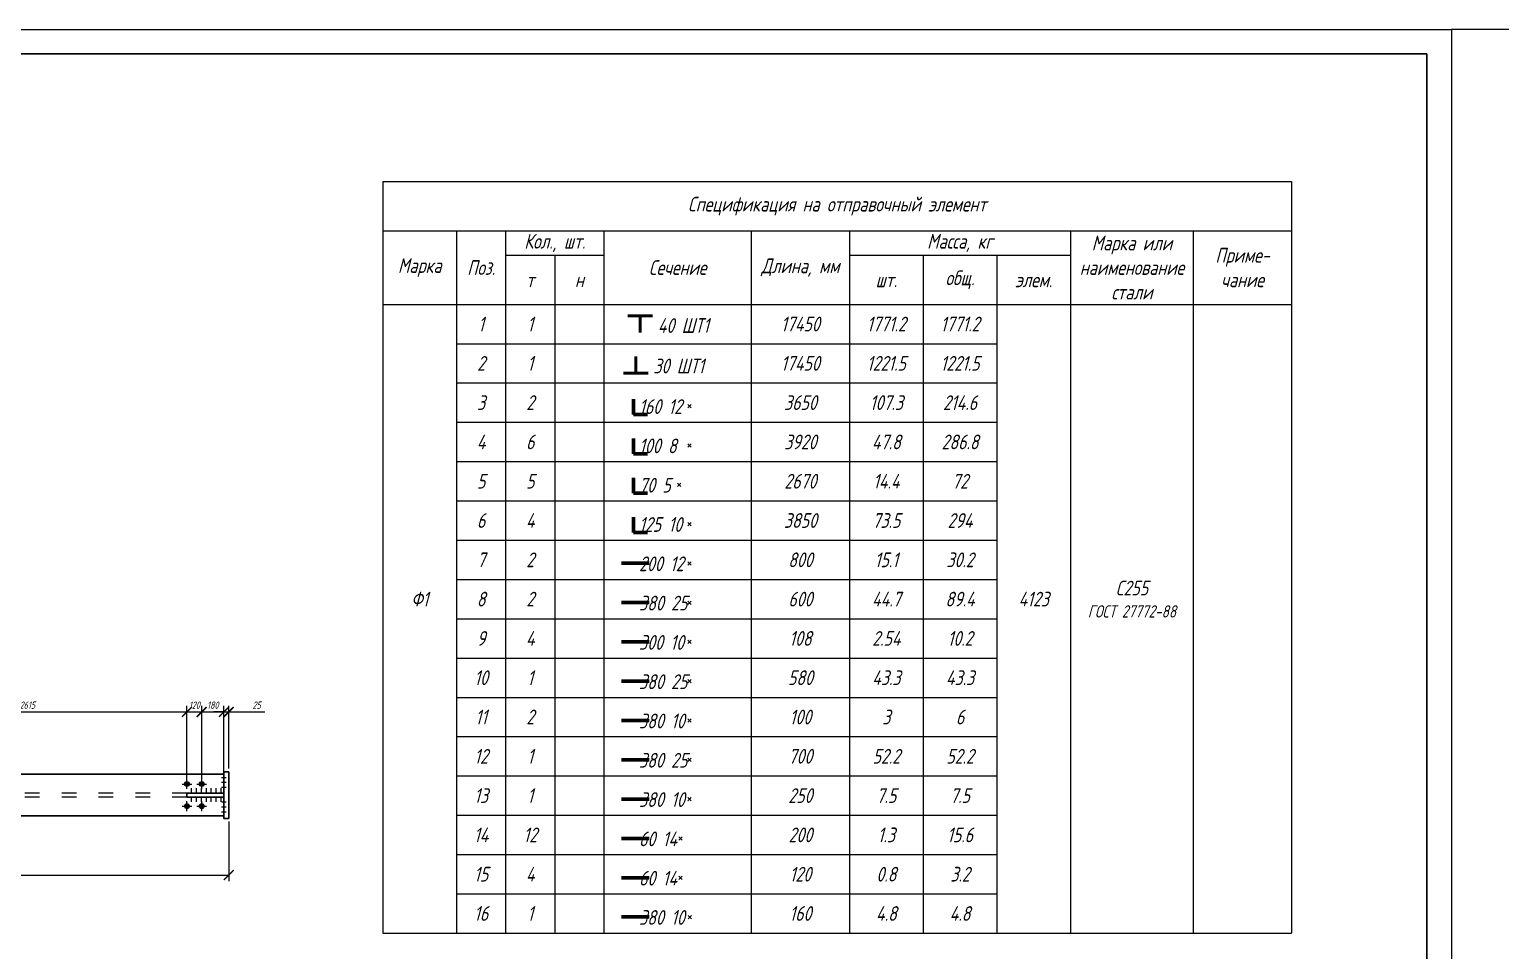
# Model space of a CAD drawing. Header units: millimetres. Extents: x 1665 to 4316, y 443 to 1647.
# Drawn here: x 3057.5 to 3357, y 1459.4 to 1647 of the extents above; entities that cross this region are included whole.
import ezdxf

# ---------------------------------------------------------------- set-up
doc = ezdxf.new("R2010")
doc.units = ezdxf.units.MM
doc.linetypes.add('ACAD_ISO03W100', pattern=[30, 12, -18])
doc.layers.get('0').update_dxf_attribs({"lineweight": 18})
doc.styles.get("Standard").update_dxf_attribs({"font": 'romans.shx', "width": 0.75, "oblique": 15, "height": 1.5})
doc.dimstyles.new('ISO-25', dxfattribs={"dimtxt": 1.5, "dimasz": 2, "dimexe": 1.25, "dimexo": 0.625, "dimtad": 1, "dimtxsty": 'Standard', "dimblk": 'ARCHTICK', "dimcen": 2.5, "dimadec": 0, "dimazin": 0, "dimtfac": 1, "dimtmove": 0, "dimatfit": 3, "dimldrblk": 'NONE', "dimfxl": 1, "dimlwd": 18, "dimlwe": 18, "dimarcsym": 0})

# ---------------------------------------------------------------- blocks, each defined once
blk = doc.blocks.new('_ArchTick')
at = {"color": 0, "linetype": 'ByBlock', "const_width": 0.15}
blk.add_lwpolyline([(-0.5, -0.5), (0.5, 0.5)], dxfattribs=at)
blk = doc.blocks.new('*D91')
at = {"color": 0, "lineweight": 18, "transparency": 16777216}
for p, q in [((3024.58, 1493.97), (3024.58, 1509.26)), ((3024.58, 1508.01), (3089.58, 1508.01)), ((3089.58, 1493.97), (3089.58, 1509.26))]:
    blk.add_line(p, q, dxfattribs=at)
at = {"layer": 'Defpoints', "color": 0, "transparency": 16777216}
for p in [(3089.58, 1508.01), (3024.58, 1493.34), (3089.58, 1493.34)]:
    blk.add_point(p, dxfattribs=at)
at = {"color": 0, "lineweight": 18, "transparency": 16777216, "xscale": 2, "yscale": 2, "zscale": 2, "rotation": 180}
blk.add_blockref('_ArchTick', (3024.58, 1508.01), dxfattribs=at)
at = {"color": 0, "lineweight": 18, "transparency": 16777216, "xscale": 2, "yscale": 2, "zscale": 2}
blk.add_blockref('_ArchTick', (3089.58, 1508.01), dxfattribs=at)
at = {"color": 0, "transparency": 16777216, "insert": (3057.08, 1509.39), "char_height": 1.5, "attachment_point": 5}
blk.add_mtext('2615', dxfattribs=at)
blk = doc.blocks.new('_None')
blk = doc.blocks.new('*D94')
at = {"color": 0, "lineweight": 18, "transparency": 16777216}
for p, q in [((3089.58, 1493.97), (3089.58, 1509.26)), ((3089.58, 1508.01), (3092.58, 1508.01)), ((3092.58, 1493.97), (3092.58, 1509.26))]:
    blk.add_line(p, q, dxfattribs=at)
at = {"layer": 'Defpoints', "color": 0, "transparency": 16777216}
for p in [(3092.58, 1508.01), (3089.58, 1493.34), (3092.58, 1493.34)]:
    blk.add_point(p, dxfattribs=at)
at = {"color": 0, "lineweight": 18, "transparency": 16777216, "xscale": 2, "yscale": 2, "zscale": 2, "rotation": 180}
blk.add_blockref('_ArchTick', (3089.58, 1508.01), dxfattribs=at)
at = {"color": 0, "lineweight": 18, "transparency": 16777216, "xscale": 2, "yscale": 2, "zscale": 2}
blk.add_blockref('_ArchTick', (3092.58, 1508.01), dxfattribs=at)
at = {"color": 0, "transparency": 16777216, "insert": (3091.08, 1509.39), "char_height": 1.5, "attachment_point": 5}
blk.add_mtext('120', dxfattribs=at)
blk = doc.blocks.new('*D95')
at = {"color": 0, "lineweight": 18, "transparency": 16777216}
for p, q in [((3092.58, 1493.97), (3092.58, 1509.26)), ((3092.58, 1508.01), (3097.08, 1508.01)), ((3097.08, 1493.97), (3097.08, 1509.26))]:
    blk.add_line(p, q, dxfattribs=at)
at = {"layer": 'Defpoints', "color": 0, "transparency": 16777216}
for p in [(3097.08, 1508.01), (3092.58, 1493.34), (3097.08, 1493.34)]:
    blk.add_point(p, dxfattribs=at)
at = {"color": 0, "lineweight": 18, "transparency": 16777216, "xscale": 2, "yscale": 2, "zscale": 2, "rotation": 180}
blk.add_blockref('_ArchTick', (3092.58, 1508.01), dxfattribs=at)
at = {"color": 0, "lineweight": 18, "transparency": 16777216, "xscale": 2, "yscale": 2, "zscale": 2}
blk.add_blockref('_ArchTick', (3097.08, 1508.01), dxfattribs=at)
at = {"color": 0, "transparency": 16777216, "insert": (3094.83, 1509.39), "char_height": 1.5, "attachment_point": 5}
blk.add_mtext('180', dxfattribs=at)
blk = doc.blocks.new('*D96')
at = {"color": 0, "lineweight": 18, "transparency": 16777216}
for p, q in [((3097.08, 1508.01), (3095.08, 1508.01)), ((3097.08, 1496.47), (3097.08, 1509.26)), ((3097.08, 1508.01), (3098.08, 1508.01)), ((3098.08, 1496.47), (3098.08, 1509.26)), ((3098.08, 1508.01), (3105.45, 1508.01))]:
    blk.add_line(p, q, dxfattribs=at)
at = {"layer": 'Defpoints', "color": 0, "transparency": 16777216}
for p in [(3098.08, 1508.01), (3097.08, 1495.84), (3098.08, 1495.84)]:
    blk.add_point(p, dxfattribs=at)
at = {"color": 0, "lineweight": 18, "transparency": 16777216, "xscale": 2, "yscale": 2, "zscale": 2}
blk.add_blockref('_ArchTick', (3097.08, 1508.01), dxfattribs=at)
at = {"color": 0, "lineweight": 18, "transparency": 16777216, "xscale": 2, "yscale": 2, "zscale": 2, "rotation": 180}
blk.add_blockref('_ArchTick', (3098.08, 1508.01), dxfattribs=at)
at = {"color": 0, "transparency": 16777216, "insert": (3103.76, 1509.39), "char_height": 1.5, "attachment_point": 5}
blk.add_mtext('25', dxfattribs=at)
blk = doc.blocks.new('*D97')
at = {"color": 0, "lineweight": 18, "transparency": 16777216}
for p, q in [((2660.58, 1485.72), (2660.58, 1473.55)), ((3098.08, 1485.72), (3098.08, 1473.55)), ((2660.58, 1474.8), (3098.08, 1474.8))]:
    blk.add_line(p, q, dxfattribs=at)
at = {"layer": 'Defpoints', "color": 0, "transparency": 16777216}
for p in [(2660.58, 1486.34), (3098.08, 1486.34), (3098.08, 1474.8)]:
    blk.add_point(p, dxfattribs=at)
at = {"color": 0, "lineweight": 18, "transparency": 16777216, "xscale": 2, "yscale": 2, "zscale": 2, "rotation": 180}
blk.add_blockref('_ArchTick', (2660.58, 1474.8), dxfattribs=at)
at = {"color": 0, "lineweight": 18, "transparency": 16777216, "xscale": 2, "yscale": 2, "zscale": 2}
blk.add_blockref('_ArchTick', (3098.08, 1474.8), dxfattribs=at)
at = {"color": 0, "transparency": 16777216, "insert": (2879.33, 1476.17), "char_height": 1.5, "attachment_point": 5}
blk.add_mtext('17500', dxfattribs=at)

msp = doc.modelspace()

# ---------------------------------------------------------------- hatches: boundary and pattern name
h = msp.add_hatch(color=256)
h.dxf.hatch_style = 1
h.paths.add_polyline_path([(3089.581, 1493.84), (3089.581, 1493.34), (3090.081, 1493.34, 0.4142136)])
h.paths.add_polyline_path([(3090.081, 1493.34), (3089.581, 1493.34), (3089.581, 1492.84, 0.4142136)])
h.paths.add_polyline_path([(3089.581, 1493.84, 0.4142136), (3089.081, 1493.34, 0.4142136), (3089.581, 1492.84), (3089.581, 1493.34)])
h = msp.add_hatch(color=256)
h.dxf.hatch_style = 1
h.paths.add_polyline_path([(3092.581, 1493.84), (3092.581, 1493.34), (3093.081, 1493.34, 0.4142136)])
h.paths.add_polyline_path([(3093.081, 1493.34), (3092.581, 1493.34), (3092.581, 1492.84, 0.4142136)])
h.paths.add_polyline_path([(3092.581, 1493.84, 0.4142136), (3092.081, 1493.34, 0.4142136), (3092.581, 1492.84), (3092.581, 1493.34)])
h = msp.add_hatch(color=256)
h.dxf.hatch_style = 1
h.paths.add_polyline_path([(3089.581, 1489.34), (3089.581, 1488.84), (3090.081, 1488.84, 0.4142136)])
h.paths.add_polyline_path([(3090.081, 1488.84), (3089.581, 1488.84), (3089.581, 1488.34, 0.4142136)])
h.paths.add_polyline_path([(3089.581, 1489.34, 0.4142136), (3089.081, 1488.84, 0.4142136), (3089.581, 1488.34), (3089.581, 1488.84)])
h = msp.add_hatch(color=256)
h.dxf.hatch_style = 1
h.paths.add_polyline_path([(3092.581, 1489.34), (3092.581, 1488.84), (3093.081, 1488.84, 0.4142136)])
h.paths.add_polyline_path([(3093.081, 1488.84), (3092.581, 1488.84), (3092.581, 1488.34, 0.4142136)])
h.paths.add_polyline_path([(3092.581, 1489.34, 0.4142136), (3092.081, 1488.84, 0.4142136), (3092.581, 1488.34), (3092.581, 1488.84)])

# ---------------------------------------------------------------- linework, layer by layer
at = {"lineweight": -2}
for p, q in [((2506.02, 1646.955), (3347.02, 1646.955)), ((3347.02, 1646.955), (3347.02, 1052.955))]:
    msp.add_line(p, q, dxfattribs=at)
for p, q in [((4188.02, 1646.955), (3347.02, 1646.955)), ((3347.02, 1646.955), (3347.02, 1052.955)), ((3129.46, 1615.979), (3314.46, 1615.979)), ((3129.46, 1615.979), (3129.46, 1462.979)), ((3314.46, 1615.979), (3314.46, 1462.979)), ((3129.46, 1605.979), (3314.46, 1605.979)), ((3144.46, 1605.979), (3144.46, 1462.979)), ((3154.46, 1605.979), (3154.46, 1462.979)), ((3174.46, 1605.979), (3174.46, 1462.979)), ((3204.46, 1605.979), (3204.46, 1462.979)), ((3224.46, 1605.979), (3224.46, 1462.979)), ((3269.46, 1605.979), (3269.46, 1462.979)), ((3294.46, 1605.979), (3294.46, 1462.979)), ((3154.46, 1600.979), (3174.46, 1600.979)), ((3164.46, 1600.979), (3164.46, 1462.979)), ((3224.46, 1600.979), (3269.46, 1600.979)), ((3239.46, 1600.979), (3239.46, 1462.979)), ((3254.46, 1600.979), (3254.46, 1462.979)), ((3129.46, 1590.979), (3314.46, 1590.979)), ((3144.46, 1582.979), (3254.46, 1582.979)), ((3144.46, 1574.979), (3254.46, 1574.979)), ((3191.576, 1570.59), (3192.255, 1569.912)), ((3192.255, 1570.59), (3191.576, 1569.912)), ((3144.46, 1566.979), (3254.46, 1566.979)), ((3191.576, 1562.59), (3192.255, 1561.912)), ((3192.255, 1562.59), (3191.576, 1561.912)), ((3144.46, 1558.979), (3254.46, 1558.979)), ((3189.426, 1554.59), (3190.105, 1553.912)), ((3190.105, 1554.59), (3189.426, 1553.912)), ((3144.46, 1550.979), (3254.46, 1550.979)), ((3191.576, 1546.59), (3192.255, 1545.912)), ((3192.255, 1546.59), (3191.576, 1545.912)), ((3144.46, 1542.979), (3254.46, 1542.979)), ((3191.576, 1538.59), (3192.255, 1537.912)), ((3192.255, 1538.59), (3191.576, 1537.912)), ((3144.46, 1534.979), (3254.46, 1534.979)), ((3191.576, 1530.59), (3192.255, 1529.912)), ((3192.255, 1530.59), (3191.576, 1529.912)), ((3144.46, 1526.979), (3254.46, 1526.979)), ((3191.576, 1522.59), (3192.255, 1521.912)), ((3192.255, 1522.59), (3191.576, 1521.912)), ((3144.46, 1518.979), (3254.46, 1518.979)), ((3191.576, 1514.59), (3192.255, 1513.912)), ((3192.255, 1514.59), (3191.576, 1513.912)), ((3144.46, 1510.979), (3254.46, 1510.979)), ((3191.576, 1506.59), (3192.255, 1505.912)), ((3192.255, 1506.59), (3191.576, 1505.912)), ((3144.46, 1502.979), (3254.46, 1502.979)), ((3191.576, 1498.59), (3192.255, 1497.912)), ((3192.255, 1498.59), (3191.576, 1497.912)), ((3096.581, 1494.693), (3097.581, 1494.693)), ((3144.46, 1494.979), (3254.46, 1494.979)), ((3088.581, 1493.34), (3090.581, 1493.34)), ((3089.581, 1492.34), (3089.581, 1494.34)), ((3090.527, 1491.49), (3090.527, 1492.49)), ((3091.527, 1491.49), (3091.527, 1492.49)), ((3091.581, 1493.34), (3093.581, 1493.34)), ((3092.527, 1491.49), (3092.527, 1492.49)), ((3092.581, 1492.34), (3092.581, 1494.34)), ((3093.527, 1491.49), (3093.527, 1492.49)), ((3094.527, 1491.49), (3094.527, 1492.49)), ((3095.527, 1491.49), (3095.527, 1492.49)), ((3096.527, 1491.49), (3096.527, 1492.49)), ((3096.581, 1493.693), (3097.581, 1493.693)), ((3096.581, 1492.693), (3097.581, 1492.693)), ((3088.581, 1488.84), (3090.581, 1488.84)), ((3089.581, 1487.84), (3089.581, 1489.84)), ((3090.527, 1489.69), (3090.527, 1490.69)), ((3091.527, 1489.69), (3091.527, 1490.69)), ((3091.581, 1488.84), (3093.581, 1488.84)), ((3092.527, 1489.69), (3092.527, 1490.69)), ((3092.581, 1487.84), (3092.581, 1489.84)), ((3093.527, 1489.69), (3093.527, 1490.69)), ((3094.527, 1489.69), (3094.527, 1490.69)), ((3095.527, 1489.69), (3095.527, 1490.69)), ((3096.527, 1489.69), (3096.527, 1490.69)), ((3096.581, 1489.693), (3097.581, 1489.693)), ((3096.581, 1488.693), (3097.581, 1488.693)), ((3191.576, 1490.59), (3192.255, 1489.912)), ((3192.255, 1490.59), (3191.576, 1489.912)), ((3096.581, 1487.693), (3097.581, 1487.693)), ((3144.46, 1486.979), (3254.46, 1486.979)), ((3189.69, 1482.59), (3190.369, 1481.912)), ((3190.369, 1482.59), (3189.69, 1481.912)), ((3144.46, 1478.979), (3254.46, 1478.979)), ((3189.72, 1474.59), (3190.399, 1473.912)), ((3190.399, 1474.59), (3189.72, 1473.912)), ((3144.46, 1470.979), (3254.46, 1470.979)), ((3144.46, 1470.979), (3254.46, 1470.979)), ((3191.643, 1466.59), (3192.321, 1465.912)), ((3192.321, 1466.59), (3191.643, 1465.912)), ((3129.46, 1462.979), (3314.46, 1462.979))]:
    msp.add_line(p, q)
at = {"lineweight": 30}
for p, q in [((2526.02, 1641.955), (3342.02, 1641.955)), ((3342.02, 1641.955), (3342.02, 1057.955)), ((2661.581, 1495.34), (3097.081, 1495.34)), ((3097.081, 1486.34), (3097.081, 1495.84)), ((3097.081, 1495.84), (3098.081, 1495.84)), ((3097.081, 1495.34), (3097.081, 1486.84)), ((3098.081, 1495.84), (3098.081, 1486.34)), ((3089.581, 1491.09), (3089.581, 1491.49)), ((3097.081, 1491.49), (3089.581, 1491.49)), ((3089.581, 1491.49), (3089.581, 1490.69)), ((3089.581, 1490.69), (3097.081, 1490.69)), ((3097.081, 1486.84), (2661.581, 1486.84)), ((3098.081, 1486.34), (3097.081, 1486.34))]:
    msp.add_line(p, q, dxfattribs=at)
at = {"lineweight": 53}
for p, q in [((3184.344, 1588.63), (3179.315, 1588.63)), ((3181.83, 1585.245), (3181.83, 1588.63)), ((3180.951, 1580.396), (3180.951, 1577.01)), ((3178.437, 1577.01), (3183.466, 1577.01))]:
    msp.add_line(p, q, dxfattribs=at)
at = {"lineweight": 60}
for p, q in [((3180.501, 1571.695), (3180.501, 1568.542)), ((3180.501, 1568.542), (3183.332, 1568.542)), ((3180.501, 1563.695), (3180.501, 1560.542)), ((3180.501, 1560.542), (3183.332, 1560.542)), ((3180.501, 1555.695), (3180.501, 1552.542)), ((3180.501, 1552.542), (3183.332, 1552.542)), ((3180.501, 1547.695), (3180.501, 1544.542)), ((3180.501, 1544.542), (3183.332, 1544.542)), ((3178.051, 1538.271), (3183.647, 1538.271)), ((3178.051, 1530.271), (3183.647, 1530.271)), ((3178.051, 1522.271), (3183.647, 1522.271)), ((3178.051, 1514.271), (3183.647, 1514.271)), ((3178.051, 1506.271), (3183.647, 1506.271)), ((3178.051, 1498.271), (3183.647, 1498.271)), ((3178.051, 1490.271), (3183.647, 1490.271)), ((3178.051, 1482.271), (3183.647, 1482.271)), ((3178.051, 1474.271), (3183.647, 1474.271)), ((3178.051, 1466.271), (3183.647, 1466.271))]:
    msp.add_line(p, q, dxfattribs=at)
at = {"linetype": 'ACAD_ISO03W100', "ltscale": 0.25}
for p, q in [((3089.581, 1491.49), (2669.081, 1491.49)), ((3089.581, 1490.69), (2669.081, 1490.69))]:
    msp.add_line(p, q, dxfattribs=at)
for centre in [(3089.581, 1493.34), (3092.581, 1493.34), (3089.581, 1488.84), (3092.581, 1488.84)]:
    msp.add_circle(centre, 0.5)

# ---------------------------------------------------------------- texts
at = {"char_height": 3}
for s, width, insert, attachment_point in [('Спецификация на отправочный элемент', 185, (3221.96, 1610.979), 5), ('Кол., шт.', 20, (3164.46, 1603.479), 5), ('Масса, кг', 45, (3246.96, 1603.479), 5), ('Марка или наименование стали', 25, (3281.96, 1598.479), 5), ('Приме-\\Pчание', 20, (3304.46, 1598.479), 5), ('Марка', 15, (3136.96, 1598.479), 5), ('Поз.', 10, (3149.46, 1598.479), 5), ('Сечение', 30, (3189.46, 1598.479), 5), ('Длина, мм', 20, (3214.46, 1598.479), 5), ('т', 10, (3159.46, 1595.979), 5), ('н', 10, (3169.46, 1595.979), 5), ('шт.', 15, (3231.96, 1595.979), 5), ('общ.', 15, (3246.96, 1595.979), 5), ('элем.', 15, (3261.96, 1595.979), 5), ('1', 10, (3149.46, 1586.979), 5), ('1', 10, (3159.46, 1586.979), 5), ('40 ШТ1', 22.94433, (3185.419, 1588.175), 1), ('17450', 20, (3214.46, 1586.979), 5), ('1771.2', 15, (3231.96, 1586.979), 5), ('1771.2', 15, (3246.96, 1586.979), 5), ('2', 10, (3149.46, 1578.979), 5), ('1', 10, (3159.46, 1578.979), 5), ('30 ШТ1', 22.94433, (3184.541, 1579.94), 1), ('17450', 20, (3214.46, 1578.979), 5), ('1221.5', 15, (3231.96, 1578.979), 5), ('1221.5', 15, (3246.96, 1578.979), 5), ('3', 10, (3149.46, 1570.979), 5), ('2', 10, (3159.46, 1570.979), 5), ('3650', 20, (3214.46, 1570.979), 5), ('107.3', 15, (3231.96, 1570.979), 5), ('214.6', 15, (3246.96, 1570.979), 5), ('   160 12', 22.94433, (3177.139, 1571.669), 1), ('4', 10, (3149.46, 1562.979), 5), ('6', 10, (3159.46, 1562.979), 5), ('   100 8', 22.94433, (3177.139, 1563.669), 1), ('3920', 20, (3214.46, 1562.979), 5), ('47.8', 15, (3231.96, 1562.979), 5), ('286.8', 15, (3246.96, 1562.979), 5), ('5', 10, (3149.46, 1554.979), 5), ('5', 10, (3159.46, 1554.979), 5), ('   70 5', 22.94433, (3177.139, 1555.669), 1), ('2670', 20, (3214.46, 1554.979), 5), ('14.4', 15, (3231.96, 1554.979), 5), ('72', 15, (3246.96, 1554.979), 5), ('6', 10, (3149.46, 1546.979), 5), ('4', 10, (3159.46, 1546.979), 5), ('   125 10', 22.94433, (3177.139, 1547.669), 1), ('3850', 20, (3214.46, 1546.979), 5), ('73.5', 15, (3231.96, 1546.979), 5), ('294', 15, (3246.96, 1546.979), 5), ('7', 10, (3149.46, 1538.979), 5), ('2', 10, (3159.46, 1538.979), 5), ('   200 12', 22.94433, (3177.139, 1539.669), 1), ('800', 20, (3214.46, 1538.979), 5), ('15.1', 15, (3231.96, 1538.979), 5), ('30.2', 15, (3246.96, 1538.979), 5), ('С255\\P{\\H0.83333x;ГОСТ 27772-88}', 25, (3281.96, 1530.979), 5), ('Ф1', 15, (3136.96, 1530.979), 5), ('8', 10, (3149.46, 1530.979), 5), ('2', 10, (3159.46, 1530.979), 5), ('   380 25', 22.94433, (3177.139, 1531.669), 1), ('600', 20, (3214.46, 1530.979), 5), ('44.7', 15, (3231.96, 1530.979), 5), ('89.4', 15, (3246.96, 1530.979), 5), ('4123', 15, (3261.96, 1530.979), 5), ('9', 10, (3149.46, 1522.979), 5), ('4', 10, (3159.46, 1522.979), 5), ('   300 10', 22.94433, (3177.139, 1523.669), 1), ('108', 20, (3214.46, 1522.979), 5), ('2.54', 15, (3231.96, 1522.979), 5), ('10.2', 15, (3246.96, 1522.979), 5), ('10', 10, (3149.46, 1514.979), 5), ('1', 10, (3159.46, 1514.979), 5), ('   380 25', 22.94433, (3177.139, 1515.669), 1), ('580', 20, (3214.46, 1514.979), 5), ('43.3', 15, (3231.96, 1514.979), 5), ('43.3', 15, (3246.96, 1514.979), 5), ('11', 10, (3149.46, 1506.979), 5), ('2', 10, (3159.46, 1506.979), 5), ('   380 10', 22.94433, (3177.139, 1507.669), 1), ('100', 20, (3214.46, 1506.979), 5), ('3', 15, (3231.96, 1506.979), 5), ('6', 15, (3246.96, 1506.979), 5), ('12', 10, (3149.46, 1498.979), 5), ('1', 10, (3159.46, 1498.979), 5), ('   380 25', 22.94433, (3177.139, 1499.669), 1), ('700', 20, (3214.46, 1498.979), 5), ('52.2', 15, (3231.96, 1498.979), 5), ('52.2', 15, (3246.96, 1498.979), 5), ('13', 10, (3149.46, 1490.979), 5), ('1', 10, (3159.46, 1490.979), 5), ('   380 10', 22.94433, (3177.139, 1491.669), 1), ('250', 20, (3214.46, 1490.979), 5), ('7.5', 15, (3231.96, 1490.979), 5), ('7.5', 15, (3246.96, 1490.979), 5), ('14', 10, (3149.46, 1482.979), 5), ('12', 10, (3159.46, 1482.979), 5), ('   60 14', 22.94433, (3177.139, 1483.669), 1), ('200', 20, (3214.46, 1482.979), 5), ('1.3', 15, (3231.96, 1482.979), 5), ('15.6', 15, (3246.96, 1482.979), 5), ('15', 10, (3149.46, 1474.979), 5), ('4', 10, (3159.46, 1474.979), 5), ('   60 14', 22.94433, (3177.139, 1475.669), 1), ('120', 20, (3214.46, 1474.979), 5), ('0.8', 15, (3231.96, 1474.979), 5), ('3.2', 15, (3246.96, 1474.979), 5), ('16', 10, (3149.46, 1466.979), 5), ('1', 10, (3159.46, 1466.979), 5), ('   380 10', 22.94433, (3177.139, 1467.669), 1), ('160', 20, (3214.46, 1466.979), 5), ('4.8', 15, (3231.96, 1466.979), 5), ('4.8', 15, (3246.96, 1466.979), 5)]:
    msp.add_mtext_dynamic_manual_height_columns(s, width=width, gutter_width=7.5, heights=[0], dxfattribs=dict(at, insert=insert, attachment_point=attachment_point))

# ---------------------------------------------------------------- dimensions: what is measured, and where the dimension line sits
for base, p1, p2, text, picture, middle in [((3089.581, 1508.015), (3024.581, 1493.34), (3089.581, 1493.34), '2615', '*D91', (3057.081, 1509.39)), ((3097.081, 1508.015), (3092.581, 1493.34), (3097.081, 1493.34), '180', '*D95', (3094.831, 1509.39)), ((3098.081, 1508.015), (3097.081, 1495.84), (3098.081, 1495.84), '25', '*D96', (3103.764, 1509.39)), ((3098.081, 1474.798), (2660.581, 1486.34), (3098.081, 1486.34), '17500', '*D97', (2879.331, 1476.173))]:
    dim = msp.add_linear_dim(base=base, p1=p1, p2=p2, text=text, dimstyle='ISO-25')
    dim.commit()
    dim.dimension.update_dxf_attribs({"geometry": picture, "text_midpoint": middle})
dim = msp.add_linear_dim(base=(3092.581, 1508.015), p1=(3089.581, 1493.34), p2=(3092.581, 1493.34), text='120', dimstyle='ISO-25')
dim.commit()
dim.dimension.update_dxf_attribs({"geometry": '*D94', "text_midpoint": (3091.081, 1508.015), "dimtype": 160})

doc.saveas('drawing.dxf')
